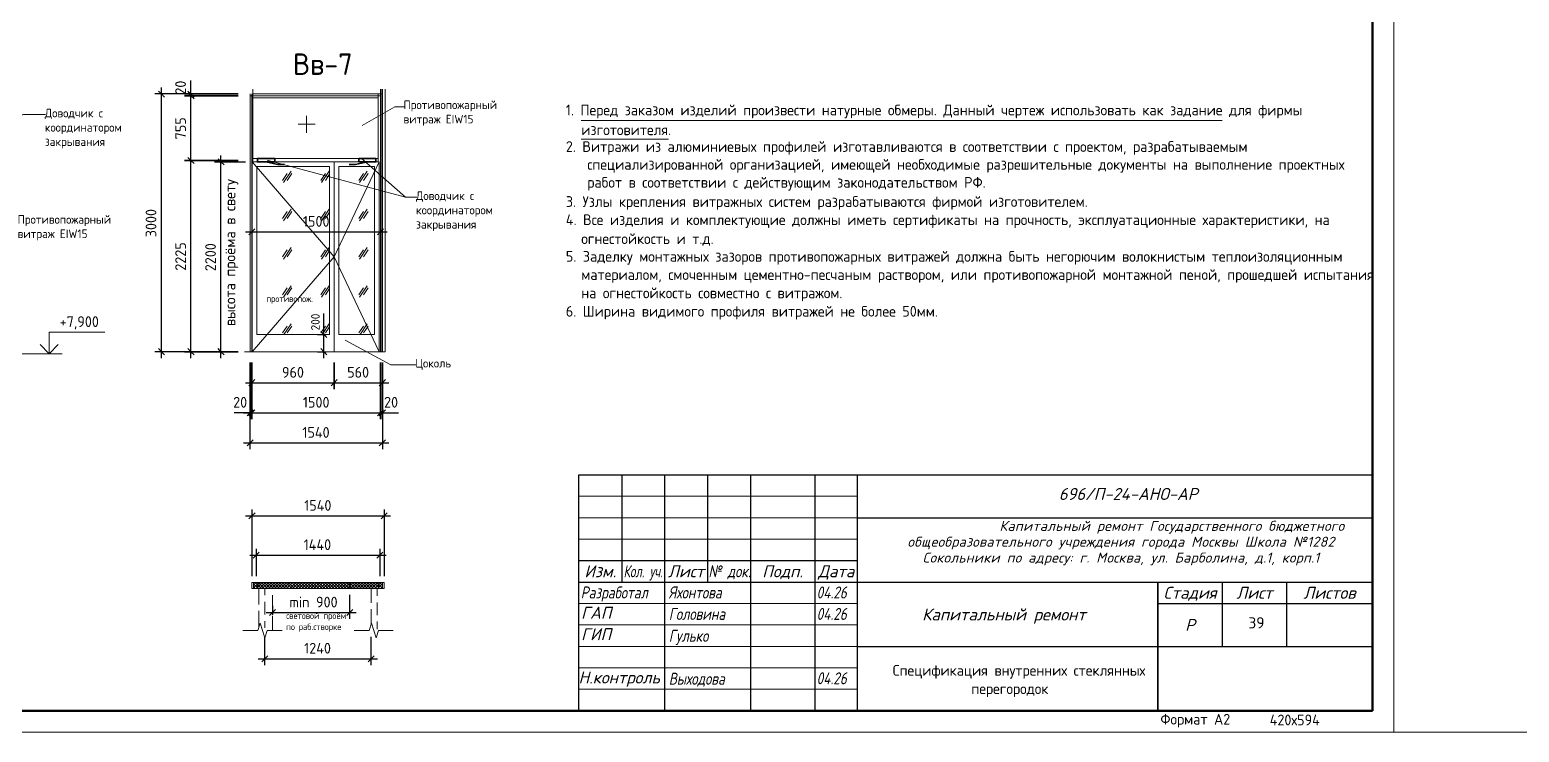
# Model space of a CAD drawing. Header units: millimetres. Extents: x -11345 to 411485, y -9810 to 73012.
# Drawn here: x -1821.2 to -1474, y 70053.3 to 70217 of the extents above; entities that cross this region are included whole.
import ezdxf
from ezdxf.enums import TextEntityAlignment as Align

# ---------------------------------------------------------------- set-up
doc = ezdxf.new("R2010")
doc.units = ezdxf.units.MM
for name, color, linetype, lineweight in [('+АР_Текст', 250, 'Continuous', 9), ('СПДС__АР_Рамка чертежа', 7, 'Continuous', 50), ('Стены штриховка', 7, 'Continuous', 9), ('Узлы', 7, 'Continuous', 18)]:
    doc.layers.add(name, color=color, linetype=linetype, lineweight=lineweight)
for name, color, linetype in [('PDF _Аннотация', 7, 'Continuous'), ('PDF _Витраж', 7, 'Continuous'), ('PDF _Двери', 7, 'Continuous'), ('PDF _Линии', 7, 'Continuous'), ('PDF _Основная надпись', 7, 'Continuous'), ('PDF _Отметки', 7, 'Continuous'), ('PDF _Размеры-50', 7, 'Continuous'), ('PDF _Стены внутренние', 7, 'Continuous'), ('PDF _Стены наружные', 7, 'Continuous'), ('PDF _Стены отделка', 7, 'Continuous'), ('PDF _Текст', 7, 'Continuous'), ('PDF _Узлы', 7, 'Continuous')]:
    doc.layers.add(name, color=color, linetype=linetype)
doc.styles.add('MtXpl_GOST_Common', font='GOST_Common.ttf')
doc.styles.add('PDF GOST Common', font='GOST_Common.ttf')
doc.styles.add('PDF ISOCPEUR', font='isocpeur.ttf')
doc.styles.add('Юля', font='isocpeui.ttf', dxfattribs={"height": 2.8})

msp = doc.modelspace()

# ---------------------------------------------------------------- linework, layer by layer
at = {"layer": 'PDF _Аннотация', "lineweight": 9}
for points in [[(-1847.43927, 70186.47422), (-1822.67442, 70197.22682), (-1817.50978, 70197.22682), (-1822.67442, 70197.22682), (-1878.51175, 70186.05089)], [(-1743.6809, 70194.68684), (-1736.06094, 70199.04714), (-1733.85962, 70199.04714)], [(-1692.6272, 70195.7875), (-1619.00998, 70195.7875), (-1617.57066, 70195.7875), (-1543.23377, 70195.7875)], [(-1692.6272, 70191.51186), (-1672.94232, 70191.51186), (-1672.26499, 70191.51186)], [(-1743.89256, 70187.02455), (-1733.56329, 70177.96527), (-1730.93864, 70177.96527), (-1733.56329, 70177.96527), (-1765.86343, 70186.60122)], [(-1747.66021, 70144.64914), (-1737.0346, 70138.84951), (-1731.15031, 70138.84951)]]:
    msp.add_lwpolyline(points, dxfattribs=at)
at = {"layer": 'PDF _Аннотация', "lineweight": 20}
for points in [[(-1814.54647, 70143.59081), (-1816.66312, 70141.47416), (-1816.66312, 70146.46946), (-1803.66687, 70146.46946)], [(-1819.66877, 70141.47416), (-1813.65747, 70141.47416)], [(-1816.66312, 70141.47416), (-1818.77978, 70143.59081)], [(-1767.47209, 70078.6942), (-1768.02242, 70076.95855), (-1767.47209, 70078.6942), (-1766.92176, 70076.95855), (-1766.37143, 70075.22289), (-1765.8211, 70076.95855), (-1766.37143, 70075.22289), (-1766.92176, 70076.95855)], [(-1741.52191, 70078.6942), (-1742.07224, 70076.95855), (-1741.52191, 70078.6942), (-1740.97158, 70076.95855), (-1740.42125, 70075.22289), (-1739.87092, 70076.95855), (-1740.42125, 70075.22289), (-1740.97158, 70076.95855)], [(-1768.53041, 70076.95855), (-1771.53606, 70076.95855)], [(-1765.35543, 70076.95855), (-1762.34978, 70076.95855)], [(-1742.58024, 70076.95855), (-1745.58588, 70076.95855)], [(-1739.36292, 70076.95855), (-1736.44194, 70076.95855)]]:
    msp.add_lwpolyline(points, dxfattribs=at)
at = {"layer": 'PDF _Витраж', "lineweight": 9}
msp.add_lwpolyline([(-1769.16541, 70186.47422), (-1769.16541, 70201.58713), (-1769.20774, 70201.58713), (-1769.16541, 70201.58713), (-1769.16541, 70202.01046), (-1769.16541, 70201.07913), (-1739.95559, 70201.07913), (-1739.95559, 70202.01046), (-1739.95559, 70186.47422), (-1739.95559, 70186.17789), (-1739.95559, 70186.98222), (-1769.16541, 70186.98222), (-1769.16541, 70186.17789)], close=True, dxfattribs=at)
for points in [[(-1739.44759, 70141.93982), (-1739.74392, 70141.93982)], [(-1738.93959, 70141.93982), (-1739.23592, 70141.93982)]]:
    msp.add_lwpolyline(points, dxfattribs=at)
at = {"layer": 'PDF _Двери', "lineweight": 9}
for points in [[(-1750.20019, 70186.17789), (-1769.33474, 70186.17789), (-1769.33474, 70141.93982), (-1750.20019, 70141.93982)], [(-1739.74392, 70186.17789), (-1750.20019, 70186.17789), (-1750.20019, 70141.93982), (-1739.74392, 70141.93982)], [(-1768.23408, 70185.07723), (-1751.30085, 70185.07723), (-1751.30085, 70145.96146), (-1768.23408, 70145.96146)], [(-1749.09953, 70185.07723), (-1740.84458, 70185.07723), (-1740.84458, 70145.96146), (-1749.09953, 70145.96146)]]:
    msp.add_lwpolyline(points, close=True, dxfattribs=at)
for points in [[(-1769.33474, 70186.17789), (-1750.20019, 70164.08002), (-1769.33474, 70141.93982)], [(-1739.74392, 70186.17789), (-1750.20019, 70164.08002), (-1739.74392, 70141.93982)], [(-1761.16446, 70183.46857), (-1762.22278, 70181.85991)], [(-1760.27546, 70184.0189), (-1762.05345, 70181.35192)], [(-1760.10613, 70183.46857), (-1761.16446, 70181.85991)], [(-1752.27451, 70183.46857), (-1753.33284, 70181.85991)], [(-1751.38552, 70184.0189), (-1753.16351, 70181.35192)], [(-1751.30085, 70183.34157), (-1752.27451, 70181.85991)], [(-1743.38456, 70183.46857), (-1744.44289, 70181.85991)], [(-1742.49557, 70184.0189), (-1744.27356, 70181.35192)], [(-1742.32624, 70183.46857), (-1743.38456, 70181.85991)], [(-1760.27546, 70175.12895), (-1762.05345, 70172.41964)], [(-1751.38552, 70175.12895), (-1753.16351, 70172.41964)], [(-1742.49557, 70175.12895), (-1744.27356, 70172.41964)], [(-1761.16446, 70174.57862), (-1762.22278, 70172.96997)], [(-1760.10613, 70174.57862), (-1761.16446, 70172.96997)], [(-1752.27451, 70174.57862), (-1753.33284, 70172.96997)], [(-1751.30085, 70174.45163), (-1752.27451, 70172.96997)], [(-1743.38456, 70174.57862), (-1744.44289, 70172.96997)], [(-1742.32624, 70174.57862), (-1743.38456, 70172.96997)], [(-1761.16446, 70165.68868), (-1762.22278, 70164.08002)], [(-1760.27546, 70166.19668), (-1762.05345, 70163.52969)], [(-1760.10613, 70165.68868), (-1761.16446, 70164.08002)], [(-1752.27451, 70165.68868), (-1753.33284, 70164.08002)], [(-1751.38552, 70166.19668), (-1753.16351, 70163.52969)], [(-1751.30085, 70165.56168), (-1752.27451, 70164.08002)], [(-1743.38456, 70165.68868), (-1744.44289, 70164.08002)], [(-1742.49557, 70166.19668), (-1744.27356, 70163.52969)], [(-1742.32624, 70165.68868), (-1743.38456, 70164.08002)], [(-1761.16446, 70156.79873), (-1762.22278, 70155.19008)], [(-1760.27546, 70157.30673), (-1762.05345, 70154.63975)], [(-1760.10613, 70156.79873), (-1761.16446, 70155.19008)], [(-1752.27451, 70156.79873), (-1753.33284, 70155.19008)], [(-1751.38552, 70157.30673), (-1753.16351, 70154.63975)], [(-1751.30085, 70156.6294), (-1752.27451, 70155.19008)], [(-1743.38456, 70156.79873), (-1744.44289, 70155.19008)], [(-1742.49557, 70157.30673), (-1744.27356, 70154.63975)], [(-1742.32624, 70156.79873), (-1743.38456, 70155.19008)], [(-1761.16446, 70147.86645), (-1762.22278, 70146.30013)], [(-1760.27546, 70148.41678), (-1761.92645, 70145.96146)], [(-1760.10613, 70147.86645), (-1761.16446, 70146.30013)], [(-1752.27451, 70147.86645), (-1753.33284, 70146.30013)], [(-1751.38552, 70148.41678), (-1753.03651, 70145.96146)], [(-1751.30085, 70147.73945), (-1752.27451, 70146.30013)], [(-1743.38456, 70147.86645), (-1744.44289, 70146.30013)], [(-1742.49557, 70148.41678), (-1744.14656, 70145.96146)], [(-1742.32624, 70147.86645), (-1743.38456, 70146.30013)]]:
    msp.add_lwpolyline(points, dxfattribs=at)
at = {"layer": 'PDF _Линии', "lineweight": 9}
for points in [[(-1769.8004, 70202.01046), (-1769.8004, 70141.93982)], [(-1769.8004, 70201.58713), (-1739.40526, 70201.58713), (-1739.40526, 70141.93982)], [(-1769.41941, 70202.01046), (-1769.41941, 70141.93982)], [(-1756.63482, 70196.93049), (-1756.63482, 70192.95118)], [(-1758.62447, 70194.94083), (-1754.64516, 70194.94083)]]:
    msp.add_lwpolyline(points, dxfattribs=at)
at = {"layer": 'PDF _Линии', "lineweight": 35}
for points in [[(-1768.10708, 70186.98222), (-1768.10708, 70186.17789), (-1764.08544, 70186.17789), (-1764.08544, 70186.98222)], [(-1740.46358, 70186.98222), (-1740.46358, 70186.17789), (-1744.44289, 70186.17789), (-1744.44289, 70186.98222)]]:
    msp.add_lwpolyline(points, close=True, dxfattribs=at)
for points in [[(-1761.79945, 70185.54289), (-1763.32344, 70185.54289), (-1766.07509, 70186.17789)], [(-1746.72888, 70185.54289), (-1745.24722, 70185.54289), (-1742.45324, 70186.17789)]]:
    msp.add_lwpolyline(points, dxfattribs=at)
at = {"layer": 'PDF _Линии', "lineweight": 20}
for points in [[(-1768.99608, 70086.77982), (-1769.37707, 70086.77982), (-1769.37707, 70088.17681), (-1768.99608, 70088.17681)], [(-1768.36108, 70088.17681), (-1768.36108, 70088.09215)], [(-1739.57459, 70088.17681), (-1739.57459, 70088.09215)], [(-1738.98192, 70086.77982), (-1738.55859, 70086.77982), (-1738.55859, 70088.17681), (-1738.98192, 70088.17681)], [(-1767.76842, 70086.77982), (-1767.76842, 70083.01218)], [(-1766.37143, 70085.17117), (-1766.37143, 70086.77982)], [(-1764.59344, 70085.17117), (-1764.59344, 70081.82685)], [(-1741.56424, 70086.77982), (-1741.56424, 70083.39318)], [(-1740.16725, 70085.04417), (-1740.16725, 70086.77982)], [(-1767.76842, 70081.53052), (-1767.76842, 70077.80521)], [(-1766.37143, 70080.68386), (-1766.37143, 70083.64717)], [(-1741.56424, 70081.91152), (-1741.56424, 70078.52487)], [(-1740.16725, 70080.55686), (-1740.16725, 70083.52018)], [(-1766.37143, 70077.55121), (-1766.37143, 70079.15987)], [(-1764.59344, 70080.34519), (-1764.59344, 70076.95855)], [(-1740.16725, 70077.29721), (-1740.16725, 70079.03287)]]:
    msp.add_lwpolyline(points, dxfattribs=at)
at = {"layer": 'PDF _Линии', "lineweight": 9}
for points in [[(-1768.06475, 70086.77982), (-1768.06475, 70087.88048), (-1767.76842, 70087.88048), (-1767.76842, 70088.17681), (-1768.99608, 70088.17681), (-1768.99608, 70086.77982)], [(-1746.60188, 70086.77982), (-1746.60188, 70088.17681), (-1767.72608, 70088.17681), (-1767.72608, 70087.83815), (-1768.02242, 70087.83815), (-1768.02242, 70086.77982)], [(-1746.55955, 70088.17681), (-1746.55955, 70086.77982), (-1739.91325, 70086.77982), (-1739.91325, 70087.83815), (-1740.20958, 70087.83815), (-1740.20958, 70088.17681)], [(-1739.87092, 70086.77982), (-1738.98192, 70086.77982), (-1738.98192, 70088.17681), (-1740.16725, 70088.17681), (-1740.16725, 70087.88048), (-1739.87092, 70087.88048)]]:
    msp.add_lwpolyline(points, close=True, dxfattribs=at)
at = {"layer": 'PDF _Основная надпись', "lineweight": 20}
msp.add_lwpolyline([(-2097.11976, 70053.25202), (-1503.18668, 70053.25202), (-1503.18668, 70473.19615), (-2097.11976, 70473.19615)], close=True, dxfattribs=at)
at = {"layer": 'PDF _Основная надпись', "lineweight": 50}
msp.add_lwpolyline([(-1508.18199, 70058.24733), (-1508.18199, 70468.20085), (-2077.13855, 70468.20085), (-2077.13855, 70058.24733)], close=True, dxfattribs=at)
at = {"layer": 'PDF _Отметки', "lineweight": 20}
msp.add_lwpolyline([(-1832.32636, 70141.47416), (-1823.64808, 70141.47416), (-1816.66312, 70141.47416)], dxfattribs=at)
at = {"layer": 'PDF _Размеры-50'}
for points in [[(-1790.50128, 70140.45816), (-1790.50128, 70203.49212)], [(-1783.60099, 70201.79879), (-1783.60099, 70202.05279), (-1783.60099, 70205.14311)], [(-1783.60099, 70140.45816), (-1783.60099, 70186.47422), (-1783.60099, 70201.58713), (-1783.60099, 70203.49212)], [(-1785.08265, 70202.01046), (-1783.60099, 70202.01046), (-1772.59439, 70202.01046), (-1790.50128, 70202.01046), (-1791.98294, 70202.01046)], [(-1789.78162, 70201.2908), (-1790.50128, 70202.01046), (-1791.17861, 70202.68779)], [(-1782.88133, 70201.2908), (-1783.60099, 70202.01046), (-1784.32065, 70202.68779)], [(-1778.09769, 70186.17789), (-1776.61603, 70186.17789), (-1770.85873, 70186.17789)], [(-1775.89637, 70185.45823), (-1776.61603, 70186.17789), (-1777.29336, 70186.89755)], [(-1776.61603, 70140.45816), (-1776.61603, 70187.70188)], [(-1770.90106, 70169.87965), (-1737.88126, 70169.87965)], [(-1770.09674, 70169.20232), (-1769.41941, 70169.87965), (-1768.69974, 70170.59932)], [(-1769.41941, 70171.40364), (-1769.41941, 70169.87965), (-1769.41941, 70169.37166)], [(-1740.08258, 70169.20232), (-1739.40526, 70169.87965), (-1738.68559, 70170.59932)], [(-1739.40526, 70171.40364), (-1739.40526, 70169.87965), (-1739.40526, 70169.37166)], [(-1752.61318, 70143.92948), (-1752.61318, 70147.06212), (-1752.61318, 70150.8721)], [(-1752.61318, 70140.45816), (-1752.61318, 70147.44312)], [(-1754.09483, 70145.96146), (-1752.61318, 70145.96146), (-1752.10518, 70145.96146)], [(-1751.89351, 70145.2418), (-1752.61318, 70145.96146), (-1753.2905, 70146.63879)], [(-1785.08265, 70141.93982), (-1783.60099, 70141.93982), (-1772.59439, 70141.93982), (-1790.50128, 70141.93982), (-1791.98294, 70141.93982)], [(-1789.78162, 70141.22016), (-1790.50128, 70141.93982), (-1791.17861, 70142.65948)], [(-1782.88133, 70141.22016), (-1783.60099, 70141.93982), (-1784.32065, 70142.65948)], [(-1778.09769, 70141.93982), (-1776.61603, 70141.93982), (-1772.59439, 70141.93982)], [(-1775.89637, 70141.22016), (-1776.61603, 70141.93982), (-1777.29336, 70142.65948)], [(-1754.09483, 70141.93982), (-1752.61318, 70141.93982), (-1752.10518, 70141.93982)], [(-1751.89351, 70141.22016), (-1752.61318, 70141.93982), (-1753.2905, 70142.65948)], [(-1769.8004, 70119.24929), (-1769.8004, 70120.68862), (-1769.8004, 70139.39984), (-1769.8004, 70127.67357), (-1769.8004, 70126.19192)], [(-1769.41941, 70133.17688), (-1769.41941, 70134.70087), (-1769.41941, 70139.39984), (-1769.41941, 70127.67357), (-1769.41941, 70126.19192), (-1769.41941, 70127.67357), (-1769.41941, 70139.39984)], [(-1738.98192, 70133.17688), (-1738.98192, 70134.70087), (-1738.98192, 70139.39984), (-1738.98192, 70120.68862), (-1738.98192, 70119.24929)], [(-1738.98192, 70126.19192), (-1738.98192, 70127.67357), (-1738.98192, 70139.39984)], [(-1770.90106, 70134.70087), (-1750.20019, 70134.70087), (-1737.50027, 70134.70087)], [(-1770.09674, 70133.9812), (-1769.41941, 70134.70087), (-1768.69974, 70135.42053)], [(-1739.70159, 70133.9812), (-1738.98192, 70134.70087), (-1738.26226, 70135.42053)], [(-1769.58874, 70127.67357), (-1770.39307, 70127.67357), (-1773.52572, 70127.67357)], [(-1771.3244, 70127.67357), (-1769.41941, 70127.67357), (-1739.40526, 70127.67357), (-1737.50027, 70127.67357)], [(-1770.52007, 70126.99625), (-1769.8004, 70127.67357), (-1769.08074, 70128.39324)], [(-1739.70159, 70126.99625), (-1738.98192, 70127.67357), (-1738.26226, 70128.39324)], [(-1739.19359, 70127.67357), (-1738.38926, 70127.67357), (-1735.25661, 70127.67357)], [(-1771.3244, 70120.68862), (-1737.50027, 70120.68862)], [(-1770.52007, 70119.96895), (-1769.8004, 70120.68862), (-1769.08074, 70121.40828)], [(-1739.70159, 70119.96895), (-1738.98192, 70120.68862), (-1738.26226, 70121.40828)], [(-1770.90106, 70103.67072), (-1737.07694, 70103.67072)], [(-1770.09674, 70102.95106), (-1769.37707, 70103.67072), (-1768.65741, 70104.39038)], [(-1769.37707, 70105.15238), (-1769.37707, 70103.67072), (-1769.37707, 70089.65847)], [(-1739.27826, 70102.95106), (-1738.55859, 70103.67072), (-1737.88126, 70104.39038)], [(-1738.55859, 70105.15238), (-1738.55859, 70103.67072), (-1738.55859, 70089.65847)], [(-1769.08074, 70093.80711), (-1768.36108, 70094.52678), (-1767.68375, 70095.2041)], [(-1768.36108, 70096.00843), (-1768.36108, 70094.52678), (-1768.36108, 70089.65847)], [(-1740.29425, 70093.80711), (-1739.57459, 70094.52678), (-1738.85493, 70095.2041)], [(-1739.57459, 70096.00843), (-1739.57459, 70094.52678), (-1739.57459, 70089.65847)], [(-1769.88507, 70094.52678), (-1738.09293, 70094.52678)], [(-1746.60188, 70079.66787), (-1746.60188, 70081.14952), (-1746.60188, 70085.25583)], [(-1765.27077, 70080.42986), (-1764.59344, 70081.14952), (-1763.87377, 70081.86919)], [(-1764.59344, 70082.67351), (-1764.59344, 70081.14952), (-1764.59344, 70080.64153)], [(-1747.27921, 70080.42986), (-1746.60188, 70081.14952), (-1745.88222, 70081.86919)], [(-1766.07509, 70081.14952), (-1745.07789, 70081.14952)], [(-1766.37143, 70068.87293), (-1766.37143, 70070.35459), (-1766.37143, 70075.47689)], [(-1741.56424, 70068.87293), (-1741.56424, 70070.35459), (-1741.56424, 70075.47689)], [(-1767.09109, 70069.67726), (-1766.37143, 70070.35459), (-1765.6941, 70071.07425)], [(-1742.2839, 70069.67726), (-1741.56424, 70070.35459), (-1740.88691, 70071.07425)], [(-1767.89542, 70070.35459), (-1740.08258, 70070.35459)]]:
    msp.add_lwpolyline(points, dxfattribs=at)
for points in [[(-1772.59439, 70201.58713), (-1783.60099, 70201.58713), (-1785.08265, 70201.58713), (-1783.60099, 70201.58713)], [(-1784.32065, 70202.30679), (-1783.60099, 70201.58713), (-1782.88133, 70200.9098), (-1783.60099, 70201.58713)], [(-1772.59439, 70186.47422), (-1783.60099, 70186.47422), (-1785.08265, 70186.47422), (-1783.60099, 70186.47422)], [(-1784.32065, 70187.19388), (-1783.60099, 70186.47422), (-1782.88133, 70185.79689), (-1783.60099, 70186.47422)], [(-1750.20019, 70139.39984), (-1750.20019, 70134.70087), (-1750.20019, 70133.17688), (-1750.20019, 70134.70087)], [(-1739.40526, 70139.39984), (-1739.40526, 70127.67357), (-1739.40526, 70126.19192), (-1739.40526, 70127.67357)], [(-1749.48053, 70135.42053), (-1750.20019, 70134.70087), (-1750.91985, 70133.9812), (-1750.20019, 70134.70087)], [(-1768.69974, 70128.39324), (-1769.41941, 70127.67357), (-1770.09674, 70126.99625), (-1769.41941, 70127.67357)], [(-1738.68559, 70128.39324), (-1739.40526, 70127.67357), (-1740.08258, 70126.99625), (-1739.40526, 70127.67357)]]:
    msp.add_lwpolyline(points, close=True, dxfattribs=at)
at = {"layer": 'PDF _Стены внутренние', "lineweight": 20}
for points in [[(-1769.20774, 70186.17789), (-1769.20774, 70203.15345)], [(-1771.11273, 70141.93982), (-1769.33474, 70141.93982)]]:
    msp.add_lwpolyline(points, dxfattribs=at)
at = {"layer": 'PDF _Стены наружные', "lineweight": 20}
for points in [[(-1769.20774, 70202.01046), (-1739.44759, 70202.01046)], [(-1739.23592, 70202.01046), (-1738.93959, 70202.01046)]]:
    msp.add_lwpolyline(points, dxfattribs=at)
at = {"layer": 'PDF _Стены отделка', "lineweight": 9}
for points in [[(-1739.44759, 70203.15345), (-1739.44759, 70141.93982), (-1739.23592, 70141.93982), (-1739.23592, 70203.15345)], [(-1738.93959, 70203.15345), (-1738.93959, 70141.93982), (-1738.34693, 70141.93982), (-1738.34693, 70203.15345)]]:
    msp.add_lwpolyline(points, dxfattribs=at)
at = {"layer": 'PDF _Узлы', "lineweight": 9}
for points in [[(-1768.99608, 70087.58415), (-1768.36108, 70088.17681)], [(-1768.06475, 70087.66882), (-1768.61508, 70088.17681)], [(-1768.02242, 70087.07615), (-1766.96409, 70088.17681)], [(-1767.98008, 70087.88048), (-1767.76842, 70088.04981), (-1767.89542, 70088.17681)], [(-1767.72608, 70088.09215), (-1767.68375, 70088.17681)], [(-1767.64142, 70086.77982), (-1766.24443, 70088.17681)], [(-1765.77876, 70086.77982), (-1767.17575, 70088.17681)], [(-1766.96409, 70086.77982), (-1765.52476, 70088.17681)], [(-1765.0591, 70086.77982), (-1766.45609, 70088.17681)], [(-1766.24443, 70086.77982), (-1764.84743, 70088.17681)], [(-1764.38177, 70086.77982), (-1765.77876, 70088.17681)], [(-1765.52476, 70086.77982), (-1764.12777, 70088.17681)], [(-1763.66211, 70086.77982), (-1765.0591, 70088.17681)], [(-1764.8051, 70086.77982), (-1763.40811, 70088.17681)], [(-1762.94245, 70086.77982), (-1764.33944, 70088.17681)], [(-1764.12777, 70086.77982), (-1762.73078, 70088.17681)], [(-1762.26512, 70086.77982), (-1763.66211, 70088.17681)], [(-1763.40811, 70086.77982), (-1762.01112, 70088.17681)], [(-1761.54545, 70086.77982), (-1762.94245, 70088.17681)], [(-1762.68845, 70086.77982), (-1761.29146, 70088.17681)], [(-1760.82579, 70086.77982), (-1762.22278, 70088.17681)], [(-1762.01112, 70086.77982), (-1760.61413, 70088.17681)], [(-1760.10613, 70086.77982), (-1761.50312, 70088.17681)], [(-1761.29146, 70086.77982), (-1759.89446, 70088.17681)], [(-1759.4288, 70086.77982), (-1760.82579, 70088.17681)], [(-1760.57179, 70086.77982), (-1759.1748, 70088.17681)], [(-1758.70914, 70086.77982), (-1760.10613, 70088.17681)], [(-1759.89446, 70086.77982), (-1758.45514, 70088.17681)], [(-1757.98948, 70086.77982), (-1759.38647, 70088.17681)], [(-1759.1748, 70086.77982), (-1757.77781, 70088.17681)], [(-1757.31215, 70086.77982), (-1758.70914, 70088.17681)], [(-1758.45514, 70086.77982), (-1757.05815, 70088.17681)], [(-1756.59248, 70086.77982), (-1757.98948, 70088.17681)], [(-1757.73548, 70086.77982), (-1756.33849, 70088.17681)], [(-1755.87282, 70086.77982), (-1757.26981, 70088.17681)], [(-1757.05815, 70086.77982), (-1755.66116, 70088.17681)], [(-1755.15316, 70086.77982), (-1756.59248, 70088.17681)], [(-1756.33849, 70086.77982), (-1754.94149, 70088.17681)], [(-1754.47583, 70086.77982), (-1755.87282, 70088.17681)], [(-1755.61882, 70086.77982), (-1754.22183, 70088.17681)], [(-1753.75617, 70086.77982), (-1755.15316, 70088.17681)], [(-1754.94149, 70086.77982), (-1753.5445, 70088.17681)], [(-1753.03651, 70086.77982), (-1754.4335, 70088.17681)], [(-1754.22183, 70086.77982), (-1752.82484, 70088.17681)], [(-1752.35918, 70086.77982), (-1753.75617, 70088.17681)], [(-1753.50217, 70086.77982), (-1752.10518, 70088.17681)], [(-1751.63951, 70086.77982), (-1753.03651, 70088.17681)], [(-1752.78251, 70086.77982), (-1751.38552, 70088.17681)], [(-1750.91985, 70086.77982), (-1752.31684, 70088.17681)], [(-1752.10518, 70086.77982), (-1750.70819, 70088.17681)], [(-1750.24252, 70086.77982), (-1751.63951, 70088.17681)], [(-1751.38552, 70086.77982), (-1749.98852, 70088.17681)], [(-1749.52286, 70086.77982), (-1750.91985, 70088.17681)], [(-1750.66585, 70086.77982), (-1749.26886, 70088.17681)], [(-1748.8032, 70086.77982), (-1750.20019, 70088.17681)], [(-1749.98852, 70086.77982), (-1748.59153, 70088.17681)], [(-1748.08354, 70086.77982), (-1749.48053, 70088.17681)], [(-1749.26886, 70086.77982), (-1747.87187, 70088.17681)], [(-1747.40621, 70086.77982), (-1748.8032, 70088.17681)], [(-1748.5492, 70086.77982), (-1747.15221, 70088.17681)], [(-1746.68654, 70086.77982), (-1748.08354, 70088.17681)], [(-1746.60188, 70087.37249), (-1747.36387, 70088.17681)], [(-1746.60188, 70088.09215), (-1746.68654, 70088.17681)], [(-1746.55955, 70088.09215), (-1746.43255, 70088.17681)], [(-1746.55955, 70087.37249), (-1745.75522, 70088.17681)], [(-1746.43255, 70086.77982), (-1745.03555, 70088.17681)], [(-1744.56989, 70086.77982), (-1745.96688, 70088.17681)], [(-1745.71288, 70086.77982), (-1744.31589, 70088.17681)], [(-1743.85023, 70086.77982), (-1745.24722, 70088.17681)], [(-1745.03555, 70086.77982), (-1743.63856, 70088.17681)], [(-1743.13057, 70086.77982), (-1744.56989, 70088.17681)], [(-1744.31589, 70086.77982), (-1742.9189, 70088.17681)], [(-1742.45324, 70086.77982), (-1743.85023, 70088.17681)], [(-1743.59623, 70086.77982), (-1742.19924, 70088.17681)], [(-1741.73357, 70086.77982), (-1743.13057, 70088.17681)], [(-1742.9189, 70086.77982), (-1741.52191, 70088.17681)], [(-1741.01391, 70086.77982), (-1742.4109, 70088.17681)], [(-1742.19924, 70086.77982), (-1740.80225, 70088.17681)], [(-1740.33658, 70086.77982), (-1741.73357, 70088.17681)], [(-1739.91325, 70087.07615), (-1741.01391, 70088.17681)], [(-1740.20958, 70088.09215), (-1740.29425, 70088.17681)], [(-1740.16725, 70088.09215), (-1740.08258, 70088.17681)], [(-1739.87092, 70087.66882), (-1739.36292, 70088.17681)], [(-1738.98192, 70087.54182), (-1739.61692, 70088.17681)], [(-1768.06475, 70086.94915), (-1768.99608, 70087.83815)], [(-1768.99608, 70086.86449), (-1768.06475, 70087.75348)], [(-1768.61508, 70086.77982), (-1768.99608, 70087.16082)], [(-1768.36108, 70086.77982), (-1768.06475, 70087.03382)], [(-1768.02242, 70087.79582), (-1768.02242, 70087.83815)], [(-1767.17575, 70086.77982), (-1768.02242, 70087.62648)], [(-1767.89542, 70086.77982), (-1768.02242, 70086.90682)], [(-1766.49842, 70086.77982), (-1767.72608, 70088.00748)], [(-1747.87187, 70086.77982), (-1746.60188, 70088.04981)], [(-1747.15221, 70086.77982), (-1746.60188, 70087.33015)], [(-1745.28955, 70086.77982), (-1746.55955, 70088.04981)], [(-1745.96688, 70086.77982), (-1746.55955, 70087.33015)], [(-1741.47958, 70086.77982), (-1740.20958, 70088.04981)], [(-1740.75991, 70086.77982), (-1739.91325, 70087.62648)], [(-1739.99792, 70087.88048), (-1740.16725, 70088.04981)], [(-1740.08258, 70086.77982), (-1739.91325, 70086.90682)], [(-1739.91325, 70087.79582), (-1739.95559, 70087.83815)], [(-1739.87092, 70086.94915), (-1738.98192, 70087.88048)], [(-1738.98192, 70086.82216), (-1739.87092, 70087.75348)], [(-1739.61692, 70086.77982), (-1739.87092, 70087.03382)], [(-1739.36292, 70086.77982), (-1738.98192, 70087.16082)]]:
    msp.add_lwpolyline(points, dxfattribs=at)
at = {"layer": 'PDF _Узлы', "lineweight": 20}
for points in [[(-1768.53041, 70076.95855), (-1768.02242, 70076.95855)], [(-1765.8211, 70076.95855), (-1765.35543, 70076.95855)], [(-1742.58024, 70076.95855), (-1742.07224, 70076.95855)], [(-1739.87092, 70076.95855), (-1739.36292, 70076.95855)]]:
    msp.add_lwpolyline(points, dxfattribs=at)
at = {"layer": 'СПДС__АР_Рамка чертежа', "linetype": 'Continuous', "lineweight": 25, "transparency": 33554687}
for p, q in [((-1693.18668, 70113.25202), (-1508.18668, 70113.25202)), ((-1693.18668, 70058.25202), (-1693.18668, 70113.25202)), ((-1683.18668, 70113.25202), (-1683.18668, 70088.25202)), ((-1673.18668, 70113.25202), (-1673.18668, 70058.25202)), ((-1663.18668, 70113.25202), (-1663.18668, 70088.25202)), ((-1653.18668, 70113.25202), (-1653.18668, 70058.25202)), ((-1638.18668, 70113.25202), (-1638.18668, 70058.25202)), ((-1628.18668, 70058.25202), (-1628.18668, 70113.25202)), ((-1628.18668, 70103.25202), (-1508.18668, 70103.25202)), ((-1693.18668, 70093.25202), (-1628.18668, 70093.25202)), ((-1693.18668, 70088.25202), (-1508.18668, 70088.25202)), ((-1558.18668, 70058.25202), (-1558.18668, 70088.25202)), ((-1558.18668, 70088.25202), (-1558.18668, 70058.25202)), ((-1543.18668, 70088.25202), (-1543.18668, 70073.25202)), ((-1528.18668, 70088.25202), (-1528.18668, 70073.25202)), ((-1558.18668, 70083.25202), (-1508.18668, 70083.25202)), ((-1628.18668, 70073.25202), (-1508.18668, 70073.25202))]:
    msp.add_line(p, q, dxfattribs=at)
at = {"layer": 'СПДС__АР_Рамка чертежа', "linetype": 'Continuous', "lineweight": 25, "ltscale": 100, "transparency": 33554687}
for p, q in [((-1508.18668, 70058.25202), (-1508.18668, 70113.25202)), ((-1693.18668, 70058.25202), (-1508.18668, 70058.25202))]:
    msp.add_line(p, q, dxfattribs=at)
at = {"layer": 'СПДС__АР_Рамка чертежа', "linetype": 'Continuous', "lineweight": 5, "transparency": 33554687}
for p, q in [((-1693.18668, 70108.25202), (-1628.18668, 70108.25202)), ((-1693.18668, 70103.25202), (-1628.18668, 70103.25202)), ((-1693.18668, 70098.25202), (-1628.18668, 70098.25202)), ((-1693.18668, 70083.25202), (-1628.18668, 70083.25202)), ((-1693.18668, 70078.25202), (-1628.18668, 70078.25202)), ((-1693.18668, 70073.25202), (-1628.18668, 70073.25202)), ((-1693.18668, 70068.25202), (-1628.18668, 70068.25202)), ((-1693.18668, 70063.25202), (-1628.18668, 70063.25202))]:
    msp.add_line(p, q, dxfattribs=at)
at = {"layer": 'Стены штриховка', "color": 1}
msp.add_line((-8597.61235, 70053.25202), (10799.93893, 70053.25202), dxfattribs=at)

# ---------------------------------------------------------------- texts
at = {"layer": '+АР_Текст', "color": 18, "linetype": 'Continuous', "ltscale": 100, "true_color": 0x000000, "transparency": 33554687, "insert": (-1620.66507, 70102.50592), "char_height": 2.8, "width": 107.7887718, "attachment_point": 1, "line_spacing_factor": 0.95, "style": 'Юля'}
msp.add_mtext('\\pxqc;{\\T1.05;      \\H0.83333x;        Капитальный ремонт Государственного бюджетного общеобразовательного учреждения города Москвы Школа №1282 Сокольники по адресу: г. Москва, ул. Барболина, д.1, корп.1}', dxfattribs=at)
at = {"layer": 'PDF _Текст', "attachment_point": 4, "style": 'PDF GOST Common'}
for s, insert, char_height in [('Вв-7', (-1759.83842, 70208.95418), 5.000026), ('1. Перед заказом изделий произвести натурные обмеры. Данный чертеж использовать как задание для фирмы', (-1696.20919, 70197.92857), 2.49999739), ('изготовителя.', (-1692.61075, 70193.65276), 2.4999974), ('3. Узлы крепления витражных систем разрабатываются фирмой изготовителем.', (-1696.20919, 70176.59184), 2.4999974), ('1500', (-1757.51001, 70172.31721), 2.502146), ('4. Все изделия и комплектующие должны иметь сертификаты на прочность, эксплуатационные характеристики, на', (-1696.20919, 70172.35836), 2.49999739), ('огнестойкость и т.д.', (-1692.61075, 70168.08254), 2.4999974), ('5. Заделку монтажных зазоров противопожарных витражей должна быть негорючим волокнистым теплоизоляционным', (-1696.20919, 70163.80672), 2.49999739), ('материалом, смоченным цементно-песчаным раствором, или противопожарной монтажной пеной, прошедшей испытания', (-1692.61075, 70159.57324), 2.49999739), ('на огнестойкость совместно с витражом.', (-1692.61075, 70155.29743), 2.4999974), ('6. Ширина видимого профиля витражей не более 50мм.', (-1696.20919, 70151.02162), 2.4999974), ('+7,900', (-1814.1963, 70148.6515), 2.501149), ('960', (-1762.37851, 70137.13699), 2.502146), ('560', (-1747.18031, 70137.13699), 2.502146), ('Цоколь', (-1731.30478, 70138.97884), 2.001724), ('20', (-1773.76656, 70130.15175), 2.502146), ('1500', (-1757.51001, 70130.15175), 2.502146), ('20', (-1738.58635, 70130.15175), 2.502146), ('1540', (-1757.63701, 70123.12417), 2.502146), ('1540', (-1757.21366, 70106.10464), 2.500421), ('1440', (-1757.34066, 70096.96031), 2.500421), ('min 900', (-1760.68512, 70083.58252), 2.500421), ('световой проём', (-1761.4048, 70080.19669), 1.5002426), ('по раб.створке', (-1761.4048, 70077.61426), 1.5002426), ('1240', (-1757.21366, 70072.82948), 2.500421), ('Спецификация внутренних стеклянных', (-1620.00655, 70067.32572), 2.4999974), ('перегородок', (-1601.6756, 70063.04991), 2.4999974), ('Формат А2', (-1557.6051, 70055.93766), 2.499997), ('420х594', (-1532.11951, 70056.107), 2.499997)]:
    msp.add_mtext(s, dxfattribs=dict(at, insert=insert, char_height=char_height))
at = {"layer": 'PDF _Текст', "attachment_point": 4, "rotation": 90, "style": 'PDF GOST Common'}
for s, insert, char_height in [('20', (-1786.02106, 70201.84717), 2.502146), ('755', (-1786.02106, 70191.43281), 2.502146), ('высота проёма в свету', (-1774.1673, 70147.91264), 2.5021465), ('3000', (-1792.92163, 70168.61435), 2.502146), ('2225', (-1786.02106, 70160.82475), 2.502146), ('2200', (-1779.03582, 70160.69775), 2.502146), ('200', (-1754.58776, 70146.8966), 2.001724)]:
    msp.add_mtext(s, dxfattribs=dict(at, insert=insert, char_height=char_height))
at = {"layer": 'PDF _Текст', "attachment_point": 1, "style": 'MtXpl_GOST_Common'}
for s, insert, char_height, width in [('Противопожарный витраж EIW15', (-1734.05652, 70200.48004), 2.0017241, 22.5314064), ('Доводчик с координатором закрывания', (-1817.66775, 70198.55097), 2.0009384, 19.1039595), ('\\pxi-2,l2;2. Витражи из алюминиевых профилей изготавливаются в соответствии с проектом, разрабатываемым специализированной организацией, имеющей необходимые разрешительные документы на выполнение проектных работ в соответствии с действующим законодательством РФ.', (-1696.20919, 70191.00194), 2.49999739, 186.8444794), ('Доводчик с координатором закрывания', (-1731.1354, 70179.28952), 2.0017241, 19.1114608), ('Противопожарный витраж EIW15', (-1824.01797, 70173.76584), 2.0009384, 22.5225628)]:
    msp.add_mtext(s, dxfattribs=dict(at, insert=insert, char_height=char_height, width=width))
at = {"layer": 'PDF _Текст', "color": 1, "insert": (-1766.0193, 70154.07149), "char_height": 1.5013017, "attachment_point": 4, "style": 'PDF GOST Common'}
msp.add_mtext('противопож.', dxfattribs=at)
at = {"layer": 'СПДС__АР_Рамка чертежа', "linetype": 'Continuous', "lineweight": 5, "transparency": 33554687, "style": 'Юля'}
for s, p in [('Изм.', (-1688.18668, 70090.75202)), ('Лист', (-1668.18668, 70090.75202)), ('Подп.', (-1645.68668, 70090.75202)), ('Дата', (-1633.18668, 70090.75202)), ('Стадия', (-1550.68668, 70085.75202)), ('Лист', (-1535.68668, 70085.75202)), ('Листов', (-1518.18668, 70085.75202)), ('Р', (-1550.68668, 70078.25202))]:
    msp.add_text(s, height=2.8, dxfattribs=at).set_placement(p, align=Align.MIDDLE_CENTER)
for s, width, p in [('Кол. уч.', 0.7, (-1678.18668, 70090.75202)), ('№ док.', 0.8, (-1658.0405, 70090.75202))]:
    msp.add_text(s, height=2.8, dxfattribs=dict(at, width=width)).set_placement(p, align=Align.MIDDLE_CENTER)
at = {"layer": 'СПДС__АР_Рамка чертежа', "linetype": 'Continuous', "lineweight": 5, "transparency": 33554687, "style": 'Юля', "width": 0.8}
for s, p in [('Разработал', (-1692.73605, 70084.41914)), ('Яхонтова', (-1672.20492, 70084.41914)), ('04.26', (-1637.73605, 70084.41914)), ('Головина', (-1672.20492, 70079.41914)), ('04.26', (-1637.73605, 70079.41914)), ('Гулько', (-1672.20492, 70074.31914)), ('Выходова', (-1672.20492, 70064.31914)), ('04.26', (-1637.73605, 70064.41914))]:
    msp.add_text(s, height=2.8, dxfattribs=at).set_placement(p)
at = {"layer": 'СПДС__АР_Рамка чертежа', "linetype": 'Continuous', "lineweight": 5, "transparency": 33554687, "style": 'Юля'}
for s, p in [('ГАП', (-1692.65448, 70079.69161)), ('ГИП', (-1692.65448, 70074.69161)), ('Н.контроль', (-1693.2566, 70064.60566))]:
    msp.add_text(s, height=2.8, dxfattribs=at).set_placement(p)
at = {"layer": 'СПДС__АР_Рамка чертежа', "linetype": 'Continuous', "lineweight": 25, "transparency": 33554687, "char_height": 2.8, "attachment_point": 1, "style": 'Юля'}
for s, insert, width in [('696/П-24-АНО-АР', (-1581.28635, 70110.17962), 51.2682614), ('\\pxqc;Капитальный ремонт', (-1629.01288, 70082.09989), 69.8751407)]:
    msp.add_mtext(s, dxfattribs=dict(at, insert=insert, width=width))
at = {"layer": 'Узлы', "transparency": 33554687, "style": 'PDF ISOCPEUR'}
msp.add_text('39', height=2.6, dxfattribs=at).set_placement((-1535.21317, 70078.75465), align=Align.MIDDLE_CENTER)

doc.saveas('drawing.dxf')
